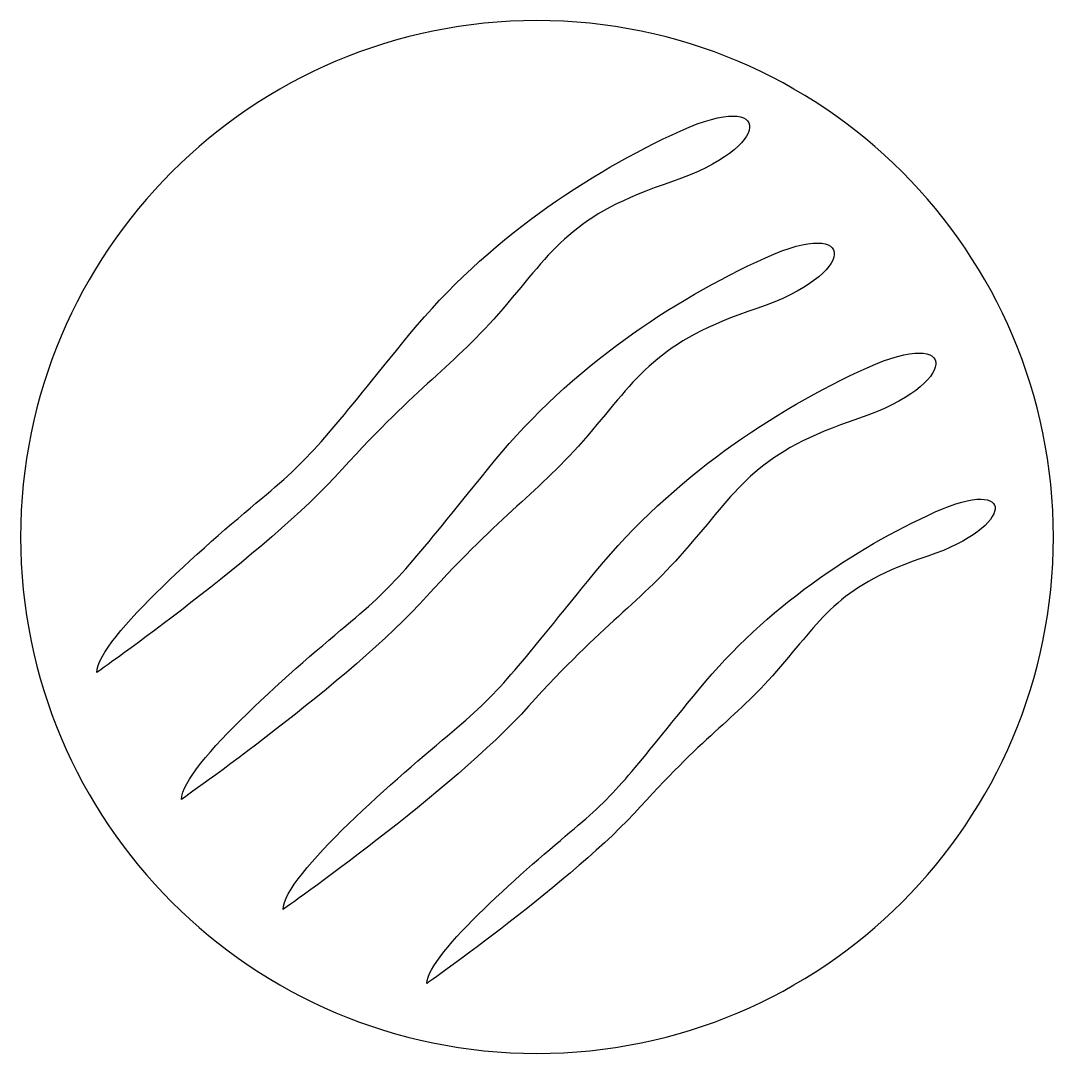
# Model space of a CAD drawing. Header units: centimetres. Extents: x -5.4 to 5.4, y -5.4 to 5.4.
import ezdxf

# ---------------------------------------------------------------- set-up
doc = ezdxf.new("R2010")
doc.units = ezdxf.units.CM
doc.header["$MEASUREMENT"] = 0
doc.layers.add('Camada 1', color=7, linetype='Continuous')

msp = doc.modelspace()

# ---------------------------------------------------------------- linework, layer by layer
at = {"layer": 'Camada 1'}
for points, knots in [([(-5.39712, -0.00001), (-5.39712, 2.98068), (-2.98094, 5.39685), (-0.00025, 5.39685), (-0.00025, 5.39685), (2.98041, 5.39685), (5.39712, 2.98068), (5.39712, -0.00001), (5.39712, -0.00001), (5.39712, -2.9807), (2.98042, -5.39685), (-0.00025, -5.39685), (-0.00025, -5.39685), (-2.98094, -5.39685), (-5.39712, -2.98068), (-5.39712, -0.00001)], [0, 0, 0, 0, 0.2, 0.2, 0.2, 0.2, 0.4, 0.4, 0.4, 0.4, 0.6, 0.6, 0.6, 0.6, 1, 1, 1, 1]), ([(-2.03543, 0.70759), (-1.23919, 1.59246), (-0.88515, 1.76923), (-0.35432, 2.3887), (-0.35432, 2.3887), (0.17651, 3.00817), (0.35326, 3.36221), (1.41492, 3.71574), (1.41492, 3.71574), (2.47656, 4.06928), (2.47656, 4.68875), (1.50356, 4.24657), (1.50356, 4.24657), (0.53058, 3.8044), (-0.53159, 3.09629), (-1.32783, 2.12329), (-1.32783, 2.12329), (-2.12407, 1.15028), (-2.30081, 0.88488), (-2.83164, 0.44218), (-2.83164, 0.44218), (-3.36247, -0.00052), (-4.60088, -1.06166), (-4.60088, -1.4157), (-4.60088, -1.4157), (-4.60088, -1.41569), (-2.83166, -0.17728), (-2.03543, 0.70759)], [0, 0, 0, 0, 0.125, 0.125, 0.125, 0.125, 0.25, 0.25, 0.25, 0.25, 0.375, 0.375, 0.375, 0.375, 0.5, 0.5, 0.5, 0.5, 0.625, 0.625, 0.625, 0.625, 0.75, 0.75, 0.75, 0.75, 1, 1, 1, 1]), ([(-1.15055, -0.61946), (-0.35431, 0.26541), (-0.00025, 0.44218), (0.53056, 1.06165), (0.53056, 1.06165), (1.06137, 1.68112), (1.23814, 2.03516), (2.29927, 2.38869), (2.29927, 2.38869), (3.36091, 2.74223), (3.36091, 3.3617), (2.38843, 2.91952), (2.38843, 2.91952), (1.41545, 2.47735), (0.35325, 1.76924), (-0.44296, 0.79624), (-0.44296, 0.79624), (-1.2392, -0.17677), (-1.41597, -0.44217), (-1.94677, -0.88487), (-1.94677, -0.88487), (-2.4776, -1.32757), (-3.71601, -2.38871), (-3.71601, -2.74275), (-3.71601, -2.74275), (-3.71601, -2.74274), (-1.94679, -1.50435), (-1.15055, -0.61946)], [0, 0, 0, 0, 0.125, 0.125, 0.125, 0.125, 0.25, 0.25, 0.25, 0.25, 0.375, 0.375, 0.375, 0.375, 0.5, 0.5, 0.5, 0.5, 0.625, 0.625, 0.625, 0.625, 0.75, 0.75, 0.75, 0.75, 1, 1, 1, 1]), ([(-0.08891, -1.76976), (0.70733, -0.88489), (1.06139, -0.70812), (1.5922, -0.08865), (1.5922, -0.08865), (2.12303, 0.53082), (2.29927, 0.88486), (3.36091, 1.23839), (3.36091, 1.23839), (4.42255, 1.59193), (4.42255, 2.21137), (3.45007, 1.76922), (3.45007, 1.76922), (2.47759, 1.32705), (1.41492, 0.61892), (0.61866, -0.35406), (0.61866, -0.35406), (-0.17755, -1.32707), (-0.35432, -1.5925), (-0.88515, -2.03517), (-0.88515, -2.03517), (-1.41598, -2.47784), (-2.65437, -3.53898), (-2.65437, -3.89305), (-2.65437, -3.89305), (-2.65437, -3.89304), (-0.88515, -2.65463), (-0.08891, -1.76976)], [0, 0, 0, 0, 0.125, 0.125, 0.125, 0.125, 0.25, 0.25, 0.25, 0.25, 0.375, 0.375, 0.375, 0.375, 0.5, 0.5, 0.5, 0.5, 0.625, 0.625, 0.625, 0.625, 0.75, 0.75, 0.75, 0.75, 1, 1, 1, 1]), ([(1.08261, -2.81791), (1.77569, -2.0476), (2.08361, -1.89364), (2.54602, -1.35453), (2.54602, -1.35453), (3.00843, -0.81542), (3.16184, -0.50749), (4.0856, -0.19957), (4.0856, -0.19957), (5.00934, 0.10835), (5.00934, 0.64747), (4.16333, 0.26231), (4.16333, 0.26231), (3.31526, -0.12231), (2.39149, -0.73869), (1.69845, -1.58573), (1.69845, -1.58573), (1.00537, -2.43277), (0.85141, -2.66343), (0.38953, -3.04911), (0.38953, -3.04911), (-0.07288, -3.43429), (-1.15058, -4.3575), (-1.15058, -4.66593), (-1.15058, -4.66593), (-1.15055, -4.66594), (0.38956, -3.58821), (1.08261, -2.81791)], [0, 0, 0, 0, 0.125, 0.125, 0.125, 0.125, 0.25, 0.25, 0.25, 0.25, 0.375, 0.375, 0.375, 0.375, 0.5, 0.5, 0.5, 0.5, 0.625, 0.625, 0.625, 0.625, 0.75, 0.75, 0.75, 0.75, 1, 1, 1, 1])]:
    msp.add_open_spline(points, degree=3, knots=knots, dxfattribs=at)

doc.saveas('drawing.dxf')
